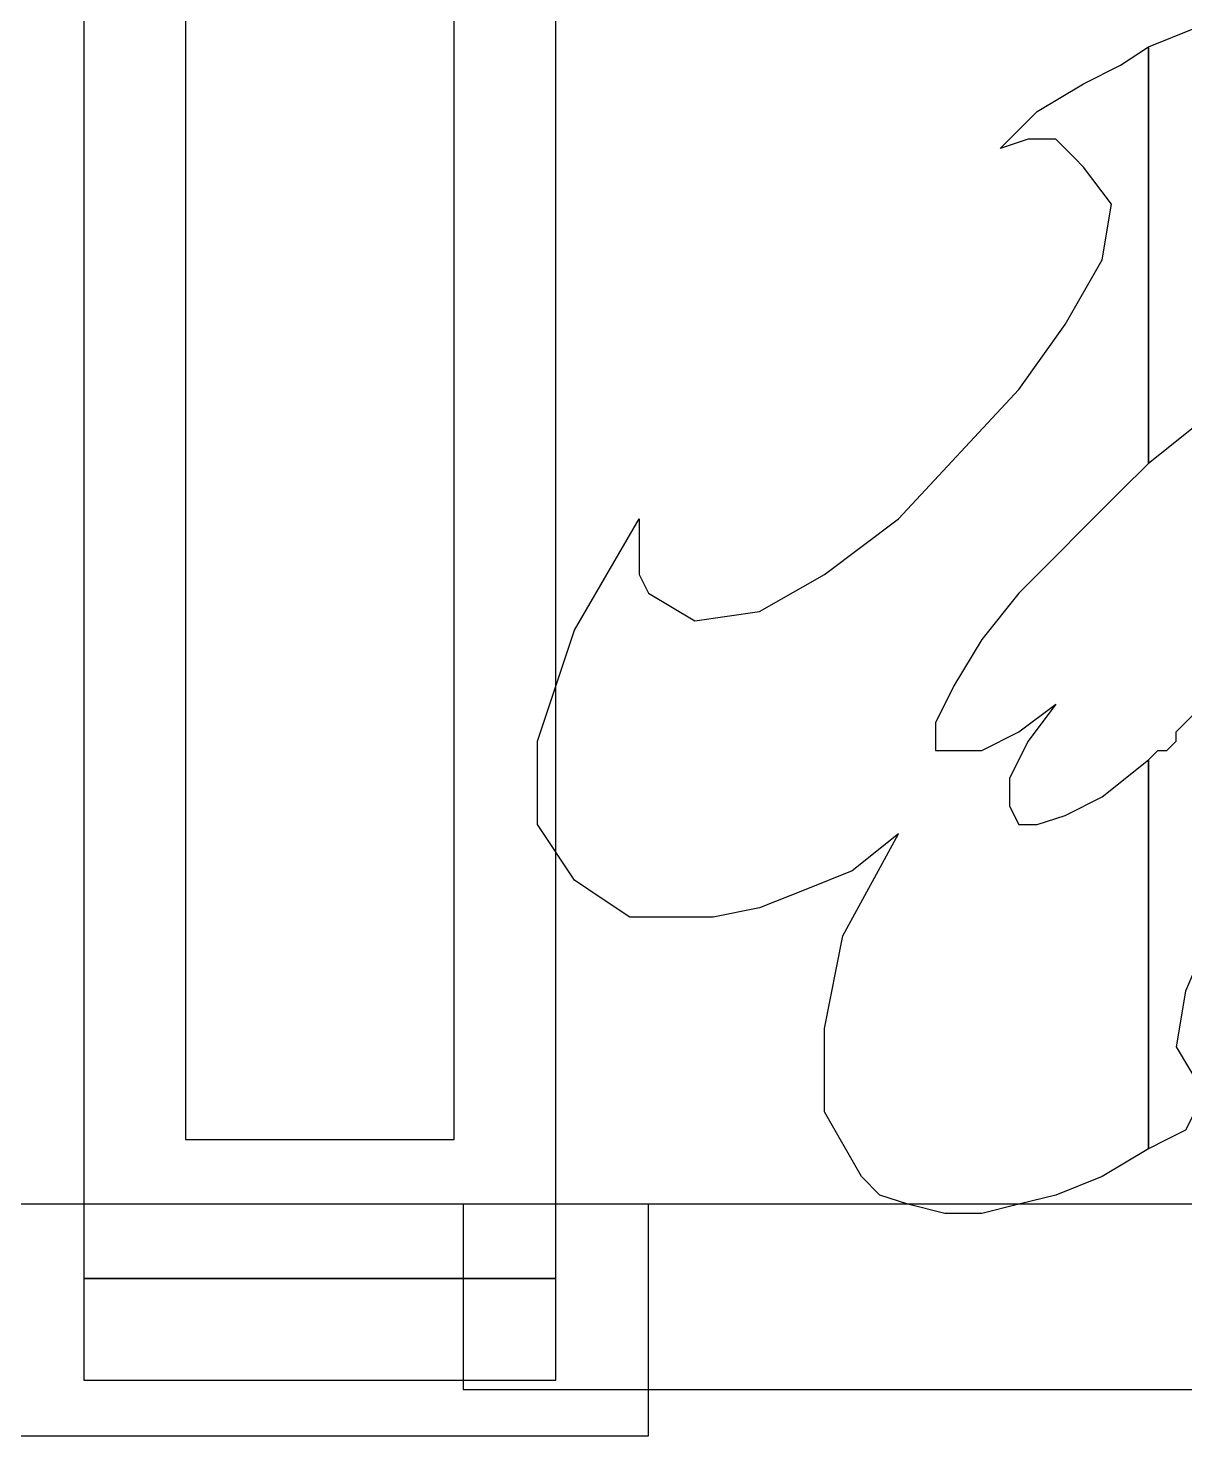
# Model space of a CAD drawing. Header units: centimetres. Extents: x -68 to 49, y -36 to 8.
# Drawn here: x 10.59 to 19.79, y -35.83 to -24.65 of the extents above; entities that cross this region are included whole.
import ezdxf

# ---------------------------------------------------------------- set-up
doc = ezdxf.new("R2010")
doc.units = ezdxf.units.CM
doc.header["$MEASUREMENT"] = 0
doc.layers.add('layer 1', color=7, linetype='Continuous')

msp = doc.modelspace()

# ---------------------------------------------------------------- linework, layer by layer
at = {"layer": 'layer 1', "color": 98}
for points, knots in [([(11.03499, 3.4612), (11.03499, 3.4612), (14.78792, 3.4612), (14.78792, 3.4612), (14.78792, 3.4612), (14.78792, 3.4612), (14.78792, -34.58325), (14.78792, -34.58325), (14.78792, -34.58325), (14.78792, -34.58325), (11.03499, -34.58325), (11.03499, -34.58325), (11.03499, -34.58325), (11.03499, -34.58325), (11.03499, 3.4612), (11.03499, 3.4612)], [0, 0, 0, 0, 0.25, 0.25, 0.25, 0.25, 0.5, 0.5, 0.5, 0.5, 0.75, 0.75, 0.75, 0.75, 1, 1, 1, 1]), ([(23.47118, -29.8001), (23.47118, -29.8001), (23.98629, -28.99064), (23.98629, -28.99064), (23.98629, -28.99064), (23.98629, -28.99064), (24.28063, -28.1076), (24.28063, -28.1076), (24.28063, -28.1076), (24.28063, -28.1076), (24.28063, -27.44532), (24.28063, -27.44532), (24.28063, -27.44532), (24.28063, -27.44532), (23.98629, -26.85662), (23.98629, -26.85662), (23.98629, -26.85662), (23.98629, -26.85662), (23.98629, -26.85662), (23.98629, -26.85662), (23.98629, -26.85662), (23.98629, -26.85662), (23.76553, -26.70945), (23.76553, -26.70945), (23.76553, -26.70945), (23.76553, -26.70945), (23.54476, -26.63586), (23.54476, -26.63586), (23.54476, -26.63586), (23.54476, -26.63586), (23.25042, -26.63586), (23.25042, -26.63586), (23.25042, -26.63586), (23.25042, -26.63586), (22.88248, -26.63586), (22.88248, -26.63586), (22.88248, -26.63586), (22.88248, -26.63586), (22.51455, -26.78303), (22.51455, -26.78303), (22.51455, -26.78303), (22.51455, -26.78303), (22.14661, -26.85662), (22.14661, -26.85662), (22.14661, -26.85662), (22.14661, -26.85662), (21.77868, -27.07738), (21.77868, -27.07738), (21.77868, -27.07738), (21.77868, -27.07738), (21.41074, -27.29814), (21.41074, -27.29814), (21.41074, -27.29814), (21.41074, -27.29814), (21.85227, -26.48869), (21.85227, -26.48869), (21.85227, -26.48869), (21.85227, -26.48869), (21.99944, -25.75282), (21.99944, -25.75282), (21.99944, -25.75282), (21.99944, -25.75282), (21.99944, -25.09053), (21.99944, -25.09053), (21.99944, -25.09053), (21.99944, -25.09053), (21.70509, -24.57542), (21.70509, -24.57542), (21.70509, -24.57542), (21.70509, -24.57542), (21.70509, -24.57542), (21.70509, -24.57542), (21.70509, -24.57542), (21.70509, -24.57542), (21.55792, -24.42825), (21.55792, -24.42825), (21.55792, -24.42825), (21.55792, -24.42825), (21.33716, -24.35466), (21.33716, -24.35466), (21.33716, -24.35466), (21.33716, -24.35466), (21.04281, -24.28108), (21.04281, -24.28108), (21.04281, -24.28108), (21.04281, -24.28108), (20.82205, -24.35466), (20.82205, -24.35466), (20.82205, -24.35466), (20.82205, -24.35466), (20.5277, -24.35466), (20.5277, -24.35466), (20.5277, -24.35466), (20.5277, -24.35466), (20.15977, -24.50184), (20.15977, -24.50184), (20.15977, -24.50184), (20.15977, -24.50184), (19.86542, -24.64901), (19.86542, -24.64901), (19.86542, -24.64901), (19.86542, -24.64901), (19.49748, -24.79619), (19.49748, -24.79619), (19.49748, -24.79619), (19.49748, -24.79619), (19.49748, -28.1076), (19.49748, -28.1076), (19.49748, -28.1076), (19.49748, -28.1076), (19.86542, -27.81325), (19.86542, -27.81325), (19.86542, -27.81325), (19.86542, -27.81325), (20.23335, -27.59249), (20.23335, -27.59249), (20.23335, -27.59249), (20.23335, -27.59249), (20.45411, -27.5189), (20.45411, -27.5189), (20.45411, -27.5189), (20.45411, -27.5189), (20.67487, -27.5189), (20.67487, -27.5189), (20.67487, -27.5189), (20.67487, -27.5189), (20.67487, -27.5189), (20.67487, -27.5189), (20.67487, -27.5189), (20.67487, -27.5189), (20.67487, -27.66608), (20.67487, -27.66608), (20.67487, -27.66608), (20.67487, -27.66608), (20.67487, -27.88684), (20.67487, -27.88684), (20.67487, -27.88684), (20.67487, -27.88684), (20.5277, -28.25477), (20.5277, -28.25477), (20.5277, -28.25477), (20.5277, -28.25477), (20.30694, -28.54912), (20.30694, -28.54912), (20.30694, -28.54912), (20.30694, -28.54912), (20.60129, -28.32836), (20.60129, -28.32836), (20.60129, -28.32836), (20.60129, -28.32836), (20.89563, -28.18118), (20.89563, -28.18118), (20.89563, -28.18118), (20.89563, -28.18118), (21.1164, -28.1076), (21.1164, -28.1076), (21.1164, -28.1076), (21.1164, -28.1076), (21.26357, -28.1076), (21.26357, -28.1076), (21.26357, -28.1076), (21.26357, -28.1076), (21.26357, -28.1076), (21.26357, -28.1076), (21.26357, -28.1076), (21.26357, -28.1076), (21.26357, -28.32836), (21.26357, -28.32836), (21.26357, -28.32836), (21.26357, -28.32836), (21.1164, -28.62271), (21.1164, -28.62271), (21.1164, -28.62271), (21.1164, -28.62271), (20.89563, -29.06423), (20.89563, -29.06423), (20.89563, -29.06423), (20.89563, -29.06423), (20.5277, -29.43216), (20.5277, -29.43216), (20.5277, -29.43216), (20.5277, -29.43216), (19.71824, -30.24162), (19.71824, -30.24162), (19.71824, -30.24162), (19.71824, -30.24162), (19.71824, -30.31521), (19.71824, -30.31521), (19.71824, -30.31521), (19.71824, -30.31521), (19.64466, -30.38879), (19.64466, -30.38879), (19.64466, -30.38879), (19.64466, -30.38879), (19.57107, -30.38879), (19.57107, -30.38879), (19.57107, -30.38879), (19.57107, -30.38879), (19.49748, -30.46238), (19.49748, -30.46238), (19.49748, -30.46238), (19.49748, -30.46238), (19.49748, -33.55303), (19.49748, -33.55303), (19.49748, -33.55303), (19.49748, -33.55303), (19.64466, -33.47944), (19.64466, -33.47944), (19.64466, -33.47944), (19.64466, -33.47944), (19.79183, -33.40586), (19.79183, -33.40586), (19.79183, -33.40586), (19.79183, -33.40586), (19.86542, -33.25868), (19.86542, -33.25868), (19.86542, -33.25868), (19.86542, -33.25868), (20.01259, -33.1851), (20.01259, -33.1851), (20.01259, -33.1851), (20.01259, -33.1851), (20.01259, -33.1851), (20.01259, -33.1851), (20.01259, -33.1851), (20.01259, -33.1851), (20.01259, -33.1851), (20.01259, -33.1851), (20.01259, -33.1851), (20.01259, -33.1851), (19.939, -33.1851), (19.939, -33.1851), (19.939, -33.1851), (19.939, -33.1851), (19.939, -33.11151), (19.939, -33.11151), (19.939, -33.11151), (19.939, -33.11151), (19.939, -33.11151), (19.939, -33.11151), (19.939, -33.11151), (19.939, -33.11151), (19.71824, -32.74357), (19.71824, -32.74357), (19.71824, -32.74357), (19.71824, -32.74357), (19.79183, -32.30205), (19.79183, -32.30205), (19.79183, -32.30205), (19.79183, -32.30205), (20.01259, -31.78694), (20.01259, -31.78694), (20.01259, -31.78694), (20.01259, -31.78694), (20.45411, -31.27184), (20.45411, -31.27184), (20.45411, -31.27184), (20.45411, -31.27184), (21.48433, -30.24162), (21.48433, -30.24162), (21.48433, -30.24162), (21.48433, -30.24162), (21.99944, -29.8001), (21.99944, -29.8001), (21.99944, -29.8001), (21.99944, -29.8001), (22.58813, -29.57934), (22.58813, -29.57934), (22.58813, -29.57934), (22.58813, -29.57934), (23.02966, -29.57934), (23.02966, -29.57934), (23.02966, -29.57934), (23.02966, -29.57934), (23.39759, -29.72651), (23.39759, -29.72651), (23.39759, -29.72651), (23.39759, -29.72651), (23.39759, -29.72651), (23.39759, -29.72651), (23.39759, -29.72651), (23.39759, -29.72651), (23.39759, -29.72651), (23.39759, -29.72651), (23.39759, -29.72651), (23.39759, -29.72651), (23.47118, -29.72651), (23.47118, -29.72651), (23.47118, -29.72651), (23.47118, -29.72651), (23.47118, -29.8001), (23.47118, -29.8001), (23.47118, -29.8001), (23.47118, -29.8001), (23.47118, -29.8001), (23.47118, -29.8001)], [0, 0, 0, 0, 0.01351351, 0.01351351, 0.01351351, 0.01351351, 0.02702703, 0.02702703, 0.02702703, 0.02702703, 0.04054054, 0.04054054, 0.04054054, 0.04054054, 0.05405405, 0.05405405, 0.05405405, 0.05405405, 0.06756757, 0.06756757, 0.06756757, 0.06756757, 0.08108108, 0.08108108, 0.08108108, 0.08108108, 0.09459459, 0.09459459, 0.09459459, 0.09459459, 0.10810811, 0.10810811, 0.10810811, 0.10810811, 0.12162162, 0.12162162, 0.12162162, 0.12162162, 0.13513514, 0.13513514, 0.13513514, 0.13513514, 0.14864865, 0.14864865, 0.14864865, 0.14864865, 0.16216216, 0.16216216, 0.16216216, 0.16216216, 0.17567568, 0.17567568, 0.17567568, 0.17567568, 0.18918919, 0.18918919, 0.18918919, 0.18918919, 0.2027027, 0.2027027, 0.2027027, 0.2027027, 0.21621622, 0.21621622, 0.21621622, 0.21621622, 0.22972973, 0.22972973, 0.22972973, 0.22972973, 0.24324324, 0.24324324, 0.24324324, 0.24324324, 0.25675676, 0.25675676, 0.25675676, 0.25675676, 0.27027027, 0.27027027, 0.27027027, 0.27027027, 0.28378378, 0.28378378, 0.28378378, 0.28378378, 0.2972973, 0.2972973, 0.2972973, 0.2972973, 0.31081081, 0.31081081, 0.31081081, 0.31081081, 0.32432432, 0.32432432, 0.32432432, 0.32432432, 0.33783784, 0.33783784, 0.33783784, 0.33783784, 0.35135135, 0.35135135, 0.35135135, 0.35135135, 0.36486486, 0.36486486, 0.36486486, 0.36486486, 0.37837838, 0.37837838, 0.37837838, 0.37837838, 0.39189189, 0.39189189, 0.39189189, 0.39189189, 0.40540541, 0.40540541, 0.40540541, 0.40540541, 0.41891892, 0.41891892, 0.41891892, 0.41891892, 0.43243243, 0.43243243, 0.43243243, 0.43243243, 0.44594595, 0.44594595, 0.44594595, 0.44594595, 0.45945946, 0.45945946, 0.45945946, 0.45945946, 0.47297297, 0.47297297, 0.47297297, 0.47297297, 0.48648649, 0.48648649, 0.48648649, 0.48648649, 0.5, 0.5, 0.5, 0.5, 0.51351351, 0.51351351, 0.51351351, 0.51351351, 0.52702703, 0.52702703, 0.52702703, 0.52702703, 0.54054054, 0.54054054, 0.54054054, 0.54054054, 0.55405405, 0.55405405, 0.55405405, 0.55405405, 0.56756757, 0.56756757, 0.56756757, 0.56756757, 0.58108108, 0.58108108, 0.58108108, 0.58108108, 0.59459459, 0.59459459, 0.59459459, 0.59459459, 0.60810811, 0.60810811, 0.60810811, 0.60810811, 0.62162162, 0.62162162, 0.62162162, 0.62162162, 0.63513514, 0.63513514, 0.63513514, 0.63513514, 0.64864865, 0.64864865, 0.64864865, 0.64864865, 0.66216216, 0.66216216, 0.66216216, 0.66216216, 0.67567568, 0.67567568, 0.67567568, 0.67567568, 0.68918919, 0.68918919, 0.68918919, 0.68918919, 0.7027027, 0.7027027, 0.7027027, 0.7027027, 0.71621622, 0.71621622, 0.71621622, 0.71621622, 0.72972973, 0.72972973, 0.72972973, 0.72972973, 0.74324324, 0.74324324, 0.74324324, 0.74324324, 0.75675676, 0.75675676, 0.75675676, 0.75675676, 0.77027027, 0.77027027, 0.77027027, 0.77027027, 0.78378378, 0.78378378, 0.78378378, 0.78378378, 0.7972973, 0.7972973, 0.7972973, 0.7972973, 0.81081081, 0.81081081, 0.81081081, 0.81081081, 0.82432432, 0.82432432, 0.82432432, 0.82432432, 0.83783784, 0.83783784, 0.83783784, 0.83783784, 0.85135135, 0.85135135, 0.85135135, 0.85135135, 0.86486486, 0.86486486, 0.86486486, 0.86486486, 0.87837838, 0.87837838, 0.87837838, 0.87837838, 0.89189189, 0.89189189, 0.89189189, 0.89189189, 0.90540541, 0.90540541, 0.90540541, 0.90540541, 0.91891892, 0.91891892, 0.91891892, 0.91891892, 0.93243243, 0.93243243, 0.93243243, 0.93243243, 0.94594595, 0.94594595, 0.94594595, 0.94594595, 0.95945946, 0.95945946, 0.95945946, 0.95945946, 0.97297297, 0.97297297, 0.97297297, 0.97297297, 0.98648649, 0.98648649, 0.98648649, 0.98648649, 1, 1, 1, 1]), ([(19.49748, -24.79619), (19.49748, -24.79619), (19.27672, -24.94336), (19.27672, -24.94336), (19.27672, -24.94336), (19.27672, -24.94336), (18.98237, -25.09053), (18.98237, -25.09053), (18.98237, -25.09053), (18.98237, -25.09053), (18.61444, -25.31129), (18.61444, -25.31129), (18.61444, -25.31129), (18.61444, -25.31129), (18.32009, -25.60564), (18.32009, -25.60564), (18.32009, -25.60564), (18.32009, -25.60564), (18.54085, -25.53205), (18.54085, -25.53205), (18.54085, -25.53205), (18.54085, -25.53205), (18.76161, -25.53205), (18.76161, -25.53205), (18.76161, -25.53205), (18.76161, -25.53205), (18.90879, -25.67923), (18.90879, -25.67923), (18.90879, -25.67923), (18.90879, -25.67923), (18.98237, -25.75282), (18.98237, -25.75282), (18.98237, -25.75282), (18.98237, -25.75282), (18.98237, -25.75282), (18.98237, -25.75282), (18.98237, -25.75282), (18.98237, -25.75282), (19.20314, -26.04716), (19.20314, -26.04716), (19.20314, -26.04716), (19.20314, -26.04716), (19.12955, -26.48869), (19.12955, -26.48869), (19.12955, -26.48869), (19.12955, -26.48869), (18.8352, -27.00379), (18.8352, -27.00379), (18.8352, -27.00379), (18.8352, -27.00379), (18.46727, -27.5189), (18.46727, -27.5189), (18.46727, -27.5189), (18.46727, -27.5189), (17.51064, -28.54912), (17.51064, -28.54912), (17.51064, -28.54912), (17.51064, -28.54912), (16.92194, -28.99064), (16.92194, -28.99064), (16.92194, -28.99064), (16.92194, -28.99064), (16.40683, -29.28499), (16.40683, -29.28499), (16.40683, -29.28499), (16.40683, -29.28499), (15.89172, -29.35858), (15.89172, -29.35858), (15.89172, -29.35858), (15.89172, -29.35858), (15.52379, -29.13781), (15.52379, -29.13781), (15.52379, -29.13781), (15.52379, -29.13781), (15.52379, -29.13781), (15.52379, -29.13781), (15.52379, -29.13781), (15.52379, -29.13781), (15.4502, -28.99064), (15.4502, -28.99064), (15.4502, -28.99064), (15.4502, -28.99064), (15.4502, -28.84347), (15.4502, -28.84347), (15.4502, -28.84347), (15.4502, -28.84347), (15.4502, -28.69629), (15.4502, -28.69629), (15.4502, -28.69629), (15.4502, -28.69629), (15.4502, -28.54912), (15.4502, -28.54912), (15.4502, -28.54912), (15.4502, -28.54912), (14.93509, -29.43216), (14.93509, -29.43216), (14.93509, -29.43216), (14.93509, -29.43216), (14.64075, -30.31521), (14.64075, -30.31521), (14.64075, -30.31521), (14.64075, -30.31521), (14.64075, -30.97749), (14.64075, -30.97749), (14.64075, -30.97749), (14.64075, -30.97749), (14.93509, -31.41901), (14.93509, -31.41901), (14.93509, -31.41901), (14.93509, -31.41901), (14.93509, -31.41901), (14.93509, -31.41901), (14.93509, -31.41901), (14.93509, -31.41901), (15.15585, -31.56618), (15.15585, -31.56618), (15.15585, -31.56618), (15.15585, -31.56618), (15.37661, -31.71336), (15.37661, -31.71336), (15.37661, -31.71336), (15.37661, -31.71336), (15.67096, -31.71336), (15.67096, -31.71336), (15.67096, -31.71336), (15.67096, -31.71336), (16.0389, -31.71336), (16.0389, -31.71336), (16.0389, -31.71336), (16.0389, -31.71336), (16.40683, -31.63977), (16.40683, -31.63977), (16.40683, -31.63977), (16.40683, -31.63977), (16.77477, -31.4926), (16.77477, -31.4926), (16.77477, -31.4926), (16.77477, -31.4926), (17.1427, -31.34542), (17.1427, -31.34542), (17.1427, -31.34542), (17.1427, -31.34542), (17.51064, -31.05108), (17.51064, -31.05108), (17.51064, -31.05108), (17.51064, -31.05108), (17.06911, -31.86053), (17.06911, -31.86053), (17.06911, -31.86053), (17.06911, -31.86053), (16.92194, -32.5964), (16.92194, -32.5964), (16.92194, -32.5964), (16.92194, -32.5964), (16.92194, -33.25868), (16.92194, -33.25868), (16.92194, -33.25868), (16.92194, -33.25868), (17.21629, -33.77379), (17.21629, -33.77379), (17.21629, -33.77379), (17.21629, -33.77379), (17.21629, -33.77379), (17.21629, -33.77379), (17.21629, -33.77379), (17.21629, -33.77379), (17.36346, -33.92097), (17.36346, -33.92097), (17.36346, -33.92097), (17.36346, -33.92097), (17.58422, -33.99455), (17.58422, -33.99455), (17.58422, -33.99455), (17.58422, -33.99455), (17.87857, -34.06814), (17.87857, -34.06814), (17.87857, -34.06814), (17.87857, -34.06814), (18.17292, -34.06814), (18.17292, -34.06814), (18.17292, -34.06814), (18.17292, -34.06814), (18.46727, -33.99455), (18.46727, -33.99455), (18.46727, -33.99455), (18.46727, -33.99455), (18.76161, -33.92097), (18.76161, -33.92097), (18.76161, -33.92097), (18.76161, -33.92097), (19.12955, -33.77379), (19.12955, -33.77379), (19.12955, -33.77379), (19.12955, -33.77379), (19.49748, -33.55303), (19.49748, -33.55303), (19.49748, -33.55303), (19.49748, -33.55303), (19.49748, -30.46238), (19.49748, -30.46238), (19.49748, -30.46238), (19.49748, -30.46238), (19.12955, -30.75673), (19.12955, -30.75673), (19.12955, -30.75673), (19.12955, -30.75673), (18.8352, -30.9039), (18.8352, -30.9039), (18.8352, -30.9039), (18.8352, -30.9039), (18.61444, -30.97749), (18.61444, -30.97749), (18.61444, -30.97749), (18.61444, -30.97749), (18.46727, -30.97749), (18.46727, -30.97749), (18.46727, -30.97749), (18.46727, -30.97749), (18.46727, -30.97749), (18.46727, -30.97749), (18.46727, -30.97749), (18.46727, -30.97749), (18.39368, -30.83031), (18.39368, -30.83031), (18.39368, -30.83031), (18.39368, -30.83031), (18.39368, -30.60955), (18.39368, -30.60955), (18.39368, -30.60955), (18.39368, -30.60955), (18.54085, -30.31521), (18.54085, -30.31521), (18.54085, -30.31521), (18.54085, -30.31521), (18.76161, -30.02086), (18.76161, -30.02086), (18.76161, -30.02086), (18.76161, -30.02086), (18.46727, -30.24162), (18.46727, -30.24162), (18.46727, -30.24162), (18.46727, -30.24162), (18.17292, -30.38879), (18.17292, -30.38879), (18.17292, -30.38879), (18.17292, -30.38879), (17.95216, -30.38879), (17.95216, -30.38879), (17.95216, -30.38879), (17.95216, -30.38879), (17.80498, -30.38879), (17.80498, -30.38879), (17.80498, -30.38879), (17.80498, -30.38879), (17.80498, -30.38879), (17.80498, -30.38879), (17.80498, -30.38879), (17.80498, -30.38879), (17.80498, -30.16803), (17.80498, -30.16803), (17.80498, -30.16803), (17.80498, -30.16803), (17.95216, -29.87368), (17.95216, -29.87368), (17.95216, -29.87368), (17.95216, -29.87368), (18.17292, -29.50575), (18.17292, -29.50575), (18.17292, -29.50575), (18.17292, -29.50575), (18.46727, -29.13781), (18.46727, -29.13781), (18.46727, -29.13781), (18.46727, -29.13781), (19.27672, -28.32836), (19.27672, -28.32836), (19.27672, -28.32836), (19.27672, -28.32836), (19.35031, -28.25477), (19.35031, -28.25477), (19.35031, -28.25477), (19.35031, -28.25477), (19.4239, -28.18118), (19.4239, -28.18118), (19.4239, -28.18118), (19.4239, -28.18118), (19.49748, -28.1076), (19.49748, -28.1076), (19.49748, -28.1076), (19.49748, -28.1076), (19.49748, -28.1076), (19.49748, -28.1076), (19.49748, -28.1076), (19.49748, -28.1076), (19.49748, -24.79619), (19.49748, -24.79619)], [0, 0, 0, 0, 0.01351351, 0.01351351, 0.01351351, 0.01351351, 0.02702703, 0.02702703, 0.02702703, 0.02702703, 0.04054054, 0.04054054, 0.04054054, 0.04054054, 0.05405405, 0.05405405, 0.05405405, 0.05405405, 0.06756757, 0.06756757, 0.06756757, 0.06756757, 0.08108108, 0.08108108, 0.08108108, 0.08108108, 0.09459459, 0.09459459, 0.09459459, 0.09459459, 0.10810811, 0.10810811, 0.10810811, 0.10810811, 0.12162162, 0.12162162, 0.12162162, 0.12162162, 0.13513514, 0.13513514, 0.13513514, 0.13513514, 0.14864865, 0.14864865, 0.14864865, 0.14864865, 0.16216216, 0.16216216, 0.16216216, 0.16216216, 0.17567568, 0.17567568, 0.17567568, 0.17567568, 0.18918919, 0.18918919, 0.18918919, 0.18918919, 0.2027027, 0.2027027, 0.2027027, 0.2027027, 0.21621622, 0.21621622, 0.21621622, 0.21621622, 0.22972973, 0.22972973, 0.22972973, 0.22972973, 0.24324324, 0.24324324, 0.24324324, 0.24324324, 0.25675676, 0.25675676, 0.25675676, 0.25675676, 0.27027027, 0.27027027, 0.27027027, 0.27027027, 0.28378378, 0.28378378, 0.28378378, 0.28378378, 0.2972973, 0.2972973, 0.2972973, 0.2972973, 0.31081081, 0.31081081, 0.31081081, 0.31081081, 0.32432432, 0.32432432, 0.32432432, 0.32432432, 0.33783784, 0.33783784, 0.33783784, 0.33783784, 0.35135135, 0.35135135, 0.35135135, 0.35135135, 0.36486486, 0.36486486, 0.36486486, 0.36486486, 0.37837838, 0.37837838, 0.37837838, 0.37837838, 0.39189189, 0.39189189, 0.39189189, 0.39189189, 0.40540541, 0.40540541, 0.40540541, 0.40540541, 0.41891892, 0.41891892, 0.41891892, 0.41891892, 0.43243243, 0.43243243, 0.43243243, 0.43243243, 0.44594595, 0.44594595, 0.44594595, 0.44594595, 0.45945946, 0.45945946, 0.45945946, 0.45945946, 0.47297297, 0.47297297, 0.47297297, 0.47297297, 0.48648649, 0.48648649, 0.48648649, 0.48648649, 0.5, 0.5, 0.5, 0.5, 0.51351351, 0.51351351, 0.51351351, 0.51351351, 0.52702703, 0.52702703, 0.52702703, 0.52702703, 0.54054054, 0.54054054, 0.54054054, 0.54054054, 0.55405405, 0.55405405, 0.55405405, 0.55405405, 0.56756757, 0.56756757, 0.56756757, 0.56756757, 0.58108108, 0.58108108, 0.58108108, 0.58108108, 0.59459459, 0.59459459, 0.59459459, 0.59459459, 0.60810811, 0.60810811, 0.60810811, 0.60810811, 0.62162162, 0.62162162, 0.62162162, 0.62162162, 0.63513514, 0.63513514, 0.63513514, 0.63513514, 0.64864865, 0.64864865, 0.64864865, 0.64864865, 0.66216216, 0.66216216, 0.66216216, 0.66216216, 0.67567568, 0.67567568, 0.67567568, 0.67567568, 0.68918919, 0.68918919, 0.68918919, 0.68918919, 0.7027027, 0.7027027, 0.7027027, 0.7027027, 0.71621622, 0.71621622, 0.71621622, 0.71621622, 0.72972973, 0.72972973, 0.72972973, 0.72972973, 0.74324324, 0.74324324, 0.74324324, 0.74324324, 0.75675676, 0.75675676, 0.75675676, 0.75675676, 0.77027027, 0.77027027, 0.77027027, 0.77027027, 0.78378378, 0.78378378, 0.78378378, 0.78378378, 0.7972973, 0.7972973, 0.7972973, 0.7972973, 0.81081081, 0.81081081, 0.81081081, 0.81081081, 0.82432432, 0.82432432, 0.82432432, 0.82432432, 0.83783784, 0.83783784, 0.83783784, 0.83783784, 0.85135135, 0.85135135, 0.85135135, 0.85135135, 0.86486486, 0.86486486, 0.86486486, 0.86486486, 0.87837838, 0.87837838, 0.87837838, 0.87837838, 0.89189189, 0.89189189, 0.89189189, 0.89189189, 0.90540541, 0.90540541, 0.90540541, 0.90540541, 0.91891892, 0.91891892, 0.91891892, 0.91891892, 0.93243243, 0.93243243, 0.93243243, 0.93243243, 0.94594595, 0.94594595, 0.94594595, 0.94594595, 0.95945946, 0.95945946, 0.95945946, 0.95945946, 0.97297297, 0.97297297, 0.97297297, 0.97297297, 0.98648649, 0.98648649, 0.98648649, 0.98648649, 1, 1, 1, 1]), ([(10.22553, -33.99455), (10.22553, -33.99455), (15.52379, -33.99455), (15.52379, -33.99455), (15.52379, -33.99455), (15.52379, -33.99455), (15.52379, -35.83423), (15.52379, -35.83423), (15.52379, -35.83423), (15.52379, -35.83423), (10.22553, -35.83423), (10.22553, -35.83423), (10.22553, -35.83423), (10.22553, -35.83423), (10.22553, -33.99455), (10.22553, -33.99455)], [0, 0, 0, 0, 0.25, 0.25, 0.25, 0.25, 0.5, 0.5, 0.5, 0.5, 0.75, 0.75, 0.75, 0.75, 1, 1, 1, 1]), ([(14.05205, -33.99455), (14.05205, -33.99455), (45.54726, -33.99455), (45.54726, -33.99455), (45.54726, -33.99455), (45.54726, -33.99455), (45.54726, -35.46629), (45.54726, -35.46629), (45.54726, -35.46629), (45.54726, -35.46629), (14.05205, -35.46629), (14.05205, -35.46629), (14.05205, -35.46629), (14.05205, -35.46629), (14.05205, -33.99455), (14.05205, -33.99455)], [0, 0, 0, 0, 0.25, 0.25, 0.25, 0.25, 0.5, 0.5, 0.5, 0.5, 0.75, 0.75, 0.75, 0.75, 1, 1, 1, 1])]:
    msp.add_open_spline(points, degree=3, knots=knots, dxfattribs=at)
at = {"layer": 'layer 1', "color": 105}
for points in [[(11.84444, 1.84229), (11.84444, 1.84229), (13.97846, 1.84229), (13.97846, 1.84229), (13.97846, 1.84229), (13.97846, 1.84229), (13.97846, -33.47944), (13.97846, -33.47944), (13.97846, -33.47944), (13.97846, -33.47944), (11.84444, -33.47944), (11.84444, -33.47944), (11.84444, -33.47944), (11.84444, -33.47944), (11.84444, 1.84229), (11.84444, 1.84229)], [(11.03499, -34.58325), (11.03499, -34.58325), (14.78792, -34.58325), (14.78792, -34.58325), (14.78792, -34.58325), (14.78792, -34.58325), (14.78792, -35.3927), (14.78792, -35.3927), (14.78792, -35.3927), (14.78792, -35.3927), (11.03499, -35.3927), (11.03499, -35.3927), (11.03499, -35.3927), (11.03499, -35.3927), (11.03499, -34.58325), (11.03499, -34.58325)]]:
    msp.add_open_spline(points, degree=3, knots=[0, 0, 0, 0, 0.25, 0.25, 0.25, 0.25, 0.5, 0.5, 0.5, 0.5, 0.75, 0.75, 0.75, 0.75, 1, 1, 1, 1], dxfattribs=at)

doc.saveas('drawing.dxf')
